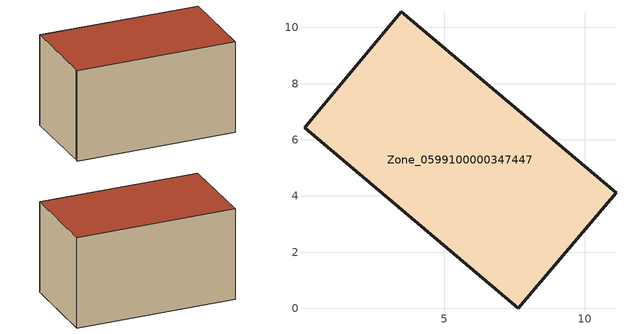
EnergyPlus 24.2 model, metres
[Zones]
Zone_0599100000347447
 floor ground (C_G): 11.12,4.12 7.64,0 0.03,6.43 0.19,6.6 3.47,10.56 z0.18
 wall outside (C_F): 11.12,4.12 3.47,10.56 0.19,6.6 0.03,6.43 7.64,0 11.12,4.12 z0.18:5.94
 roof outside (C_R): 7.64,0 11.12,4.12 3.47,10.56 0.19,6.6 0.03,6.43 z5.94
[BUILDING]
Pand.0599100000347447: North Axis=0; Terrain=City; Loads Convergence Tolerance Value=0.04; Temperature Convergence Tolerance Value=0.4; Solar Distribution=FullExterior; Maximum Number of Warmup Days=25; Minimum Number of Warmup Days=1
[Site:Location]
Rotterdam.The.Hague.AP_ZH_NLD Design_Conditions: Latitude=51.96; Longitude=4.45; Time Zone=1; Elevation=-4.5
[SITE:GROUNDTEMPERATURE:BUILDINGSURFACE]
18, 18, 18, 18, 18, 18, 18, 18, 18, 18, 18, 18
[MATERIAL] Thermal Absorptance=0.9; Solar Absorptance=0.7; Visible Absorptance=0.7
Name | Roughness | Thickness | Conductivity | Density | Specific Heat
G.TI.1992-2005 | MediumSmooth | 0.15 | 0.06 | 540 | 1210
F.TI.1992-2005 | Rough | 0.3 | 0.12 | 1920 | 840
R.TI.1992-2005 | MediumRough | 0.2 | 0.08 | 1500 | 1000
[CONSTRUCTION]
C_G: G.TI.1992-2005
C_F: F.TI.1992-2005
C_R: R.TI.1992-2005
[ZONE]
Zone_0599100000347447: Type=1; Multiplier=1; Ceiling Height=Autocalculate; Volume=Autocalculate; Floor Area=autocalculate; Part of Total Floor Area=Yes
[ZONEINFILTRATION:DESIGNFLOWRATE]
Infil_Zone_0599100000347447: Zone or ZoneList or Space or SpaceList=Zone_0599100000347447; Schedule=AlwaysOn; Design Flow Rate Calculation Method=Flow/Area; Flow Rate per Floor Area=0.0015; Constant Term Coefficient=1; Temperature Term Coefficient=0; Velocity Term Coefficient=0; Velocity Squared Term Coefficient=0
[HVACTEMPLATE:ZONE:IDEALLOADSAIRSYSTEM]
Zone_0599100000347447: Maximum Heating Supply Air Temperature=50; Minimum Cooling Supply Air Temperature=13; Maximum Heating Supply Air Humidity Ratio=0.0156; Minimum Cooling Supply Air Humidity Ratio=0.0077; Heating Limit=NoLimit; Cooling Limit=NoLimit; Dehumidification Control Type=ConstantSensibleHeatRatio; Cooling Sensible Heat Ratio=0.7; Dehumidification Setpoint=60; Humidification Control Type=None; Humidification Setpoint=30; Outdoor Air Method=None; Outdoor Air Flow Rate per Person=0.00944; Outdoor Air Flow Rate per Zone Floor Area=0; Outdoor Air Flow Rate per Zone=0; Demand Controlled Ventilation Type=None; Outdoor Air Economizer Type=NoEconomizer; Heat Recovery Type=None; Sensible Heat Recovery Effectiveness=0.7; Latent Heat Recovery Effectiveness=0.65
[ZONECONTROL:THERMOSTAT]
ThermostatControl_Zone_0599100000347447: Zone or ZoneList=Zone_0599100000347447; Control Type Schedule=DualSetpointControlType; Control 1=Thermostat_Zone_0599100000347447; Temperature Difference Between Cutout And Setpoint=0
[THERMOSTATSETPOINT:DUALSETPOINT]
Thermostat_Zone_0599100000347447: Heating Setpoint Temperature Schedule=HeatingSetpoint_Zone_0599100000347447; Cooling Setpoint Temperature Schedule=CoolingSetpoint_Zone_0599100000347447
[SCHEDULE:COMPACT]
HeatingSetpoint_Zone_0599100000347447: Through: 12/31, For: AllDays, Until: 24:00, 21
CoolingSetpoint_Zone_0599100000347447: Through: 12/31, For: AllDays, Until: 24:00, 24
DualSetpointControlType: Through: 12/31, For: AllDays, Until: 24:00, 4
AlwaysOn: Through: 12/31, For: AllDays, Until: 24:00, 1
